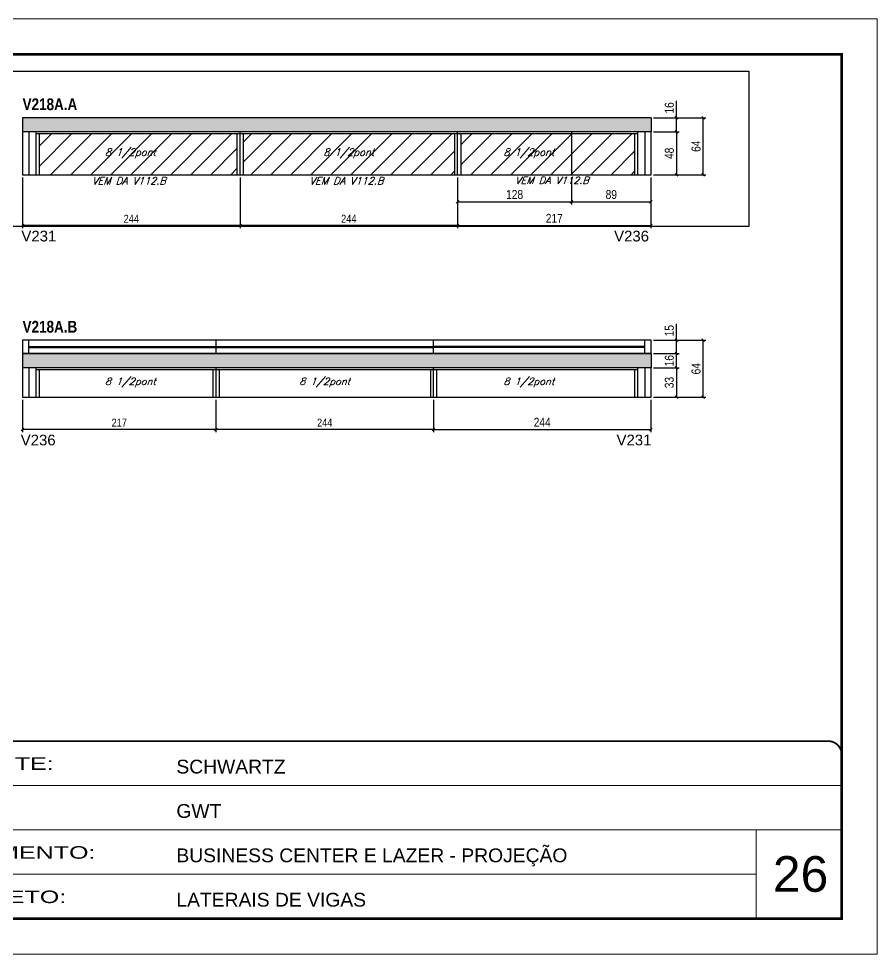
# Model space of a CAD drawing. Extents: x 2603 to 22413, y 1253 to 30260.
# Drawn here: x 4723 to 5686, y 21928 to 22978 of the extents above; entities that cross this region are included whole.
import ezdxf

# ---------------------------------------------------------------- set-up
doc = ezdxf.new("R2010")
doc.units = 0
doc.linetypes.add('CONTINUO', pattern=[0])
doc.linetypes.add('DASHED', pattern=[0.75, 0.5, -0.25])
for name, color, linetype in [('5', 5, 'Continuous'), ('COTA', 241, 'Continuous'), ('NOMENCLATURA', 7, 'Continuous'), ('Painéis', 200, 'Continuous'), ('SARR_2.2x7', 40, 'Continuous'), ('SARR_3.5x7', 81, 'Continuous'), ('texto', 7, 'Continuous')]:
    doc.layers.add(name, color=color, linetype=linetype)
for name, color, linetype, lineweight in [('CARIMBO', 255, 'Continuous', 9), ('Folhas', 255, 'Continuous', 9), ('Hachura', 251, 'Continuous', 9), ('SARRAFO DE PRESSAO', 251, 'DASHED', 9)]:
    doc.layers.add(name, color=color, linetype=linetype, lineweight=lineweight)
doc.styles.add('ARIAL', font='arial.ttf')
doc.styles.add('COTA TECNICA', font='techl___.ttf', dxfattribs={"height": 10})
doc.styles.add('COTA TECNICA-50', font='techl___.ttf', dxfattribs={"height": 9})
doc.styles.add('Romans', font='romans.shx')
doc.styles.get("Standard").update_dxf_attribs({"font": 'arial.ttf'})
doc.styles.add('TECNICA', font='techb___.ttf', dxfattribs={"height": 10})
doc.styles.add('Tecnologia', font='')
doc.styles.get('Tecnologia').set_extended_font_data('Forgotten Futurist')
doc.dimstyles.new('COTA PAINEL-50', dxfattribs={"dimtxt": 9, "dimasz": 3, "dimexe": 3, "dimexo": 3, "dimgap": 3, "dimtad": 1, "dimdec": 1, "dimzin": 12, "dimdsep": 46, "dimtxsty": 'COTA TECNICA-50', "dimblk1": 'OBLIQUE', "dimblk2": 'OBLIQUE', "dimsah": 1, "dimcen": 0.9, "dimclrd": 4, "dimclre": 4, "dimclrt": 240, "dimadec": 1, "dimazin": 3, "dimtfac": 1, "dimtdec": 1, "dimtmove": 0, "dimatfit": 3, "dimfxl": 1, "dimtolj": 1, "dimtzin": 12, "dimarcsym": 0})
doc.dimstyles.new('PAINEL', dxfattribs={"dimtxt": 10, "dimasz": 3, "dimexe": 3, "dimexo": 3, "dimgap": 3, "dimtad": 1, "dimdec": 1, "dimzin": 12, "dimdsep": 46, "dimtxsty": 'COTA TECNICA', "dimblk1": 'OBLIQUE', "dimblk2": 'OBLIQUE', "dimsah": 1, "dimcen": 0.9, "dimclrd": 4, "dimclre": 4, "dimclrt": 240, "dimadec": 1, "dimazin": 3, "dimtfac": 1, "dimtdec": 1, "dimtmove": 0, "dimatfit": 3, "dimfxl": 1, "dimtolj": 1, "dimtzin": 12, "dimarcsym": 0})

# ---------------------------------------------------------------- blocks, each defined once
blk = doc.blocks.new('9999999999')
at = {"color": 30, "linetype": 'CONTINUO'}
for p, q in [((98564.6, 34379.6), (99584, 34379.6)), ((98564.6, 34329.8), (99488, 34329.8)), ((99584, 34329.8), (99488, 34329.8)), ((99488, 34329.8), (99488, 34230.2)), ((98564.6, 34280), (99488, 34280))]:
    blk.add_line(p, q, dxfattribs=at)
at = {"color": 30, "linetype": 'CONTINUO', "const_width": 2}
blk.add_lwpolyline([(99584, 34230.2), (99584, 34414.4, 0.414214), (99569, 34429.4), (98229, 34429.4, 0.414214), (98214, 34414.4), (98214, 34245.2, 0.414214), (98229, 34230.2), (99584, 34230.2)], format="xyb", dxfattribs=at)
at = {"layer": 'Folhas'}
blk.add_lwpolyline([(98139, 34190.2), (99624, 34190.2), (99624, 35240.2), (98139, 35240.2)], close=True, dxfattribs=at)
at = {"layer": 'Folhas', "color": 30, "const_width": 3}
blk.add_lwpolyline([(98214, 34230.2), (99584, 34230.2), (99584, 35200.2), (98214, 35200.2)], close=True, dxfattribs=at)
at = {"color": 7, "linetype": 'Continuous', "ltscale": 5, "style": 'ARIAL'}
for s, height, p in [('SCHWARTZ', 15.48, (98837.7, 34393.1)), ('GWT', 15.48, (98837.7, 34343.3)), ('BUSINESS CENTER E LAZER - PROJEÇÃO', 15.483, (98837.7, 34293.5)), ('LATERAIS DE VIGAS', 15.483, (98837.7, 34243.7))]:
    blk.add_text(s, height=height, dxfattribs=at).set_placement(p)
at = {"layer": 'Folhas', "color": 7, "style": 'Tecnologia', "width": 1.5}
for s, p in [('CLIENTE:', (98573.7, 34397.2)), ('PAVIMENTO:', (98573.7, 34297.5)), ('PROJETO:', (98573.7, 34247.7))]:
    blk.add_text(s, height=14, dxfattribs=at).set_placement(p)
blk = doc.blocks.new('_Oblique')
at = {"color": 0, "linetype": 'ByBlock', "lineweight": -2}
blk.add_line((-0.5, -0.5), (0.5, 0.5), dxfattribs=at)
blk = doc.blocks.new('*D487')
at = {"layer": 'COTA', "color": 4, "linetype": 'ByBlock', "lineweight": -2, "transparency": 16777216}
for p, q in [((4971.6, 22799.6), (4971.6, 22742.6)), ((5215.6, 22799.6), (5215.6, 22742.6)), ((5215.6, 22745.6), (4971.6, 22745.6))]:
    blk.add_line(p, q, dxfattribs=at)
at = {"layer": 'Defpoints', "color": 0, "linetype": 'ByBlock', "transparency": 16777216}
for p in [(4971.6, 22802.6), (5215.6, 22802.6), (4971.6, 22745.6)]:
    blk.add_point(p, dxfattribs=at)
at = {"layer": 'COTA', "color": 4, "linetype": 'ByBlock', "lineweight": -2, "transparency": 16777216, "xscale": 3, "yscale": 3, "zscale": 3, "rotation": 180}
blk.add_blockref('_Oblique', (4971.6, 22745.6), dxfattribs=at)
at = {"layer": 'COTA', "color": 4, "linetype": 'ByBlock', "lineweight": -2, "transparency": 16777216, "xscale": 3, "yscale": 3, "zscale": 3}
blk.add_blockref('_Oblique', (5215.6, 22745.6), dxfattribs=at)
at = {"layer": 'COTA', "color": 240, "linetype": 'ByBlock', "transparency": 16777216, "insert": (5093.6, 22753.2), "char_height": 9, "attachment_point": 5, "style": 'COTA TECNICA-50'}
blk.add_mtext('\\A1;244', dxfattribs=at)
blk = doc.blocks.new('*D2623')
at = {"layer": 'COTA', "color": 4, "linetype": 'ByBlock', "lineweight": -2, "transparency": 16777216}
for p, q in [((4727.6, 22799.6), (4727.6, 22742.6)), ((4971.6, 22799.6), (4971.6, 22742.6)), ((4971.6, 22745.6), (4727.6, 22745.6))]:
    blk.add_line(p, q, dxfattribs=at)
at = {"layer": 'Defpoints', "color": 0, "linetype": 'ByBlock', "transparency": 16777216}
for p in [(4727.6, 22802.6), (4971.6, 22802.6), (4727.6, 22745.6)]:
    blk.add_point(p, dxfattribs=at)
at = {"layer": 'COTA', "color": 4, "linetype": 'ByBlock', "lineweight": -2, "transparency": 16777216, "xscale": 3, "yscale": 3, "zscale": 3, "rotation": 180}
blk.add_blockref('_Oblique', (4727.6, 22745.6), dxfattribs=at)
at = {"layer": 'COTA', "color": 4, "linetype": 'ByBlock', "lineweight": -2, "transparency": 16777216, "xscale": 3, "yscale": 3, "zscale": 3}
blk.add_blockref('_Oblique', (4971.6, 22745.6), dxfattribs=at)
at = {"layer": 'COTA', "color": 240, "linetype": 'ByBlock', "transparency": 16777216, "insert": (4849.6, 22753.2), "char_height": 9, "attachment_point": 5, "style": 'COTA TECNICA-50'}
blk.add_mtext('\\A1;244', dxfattribs=at)
blk = doc.blocks.new('*D2624')
at = {"layer": 'COTA', "color": 4, "linetype": 'ByBlock', "lineweight": -2, "transparency": 16777216}
for p, q in [((5215.6, 22799.6), (5215.6, 22742.6)), ((5432.6, 22799.6), (5432.6, 22742.6)), ((5215.6, 22745.6), (5432.6, 22745.6))]:
    blk.add_line(p, q, dxfattribs=at)
at = {"layer": 'Defpoints', "color": 0, "linetype": 'ByBlock', "transparency": 16777216}
for p in [(5215.6, 22802.6), (5432.6, 22802.6), (5432.6, 22745.6)]:
    blk.add_point(p, dxfattribs=at)
at = {"layer": 'COTA', "color": 4, "linetype": 'ByBlock', "lineweight": -2, "transparency": 16777216, "xscale": 3, "yscale": 3, "zscale": 3, "rotation": 180}
blk.add_blockref('_Oblique', (5215.6, 22745.6), dxfattribs=at)
at = {"layer": 'COTA', "color": 4, "linetype": 'ByBlock', "lineweight": -2, "transparency": 16777216, "xscale": 3, "yscale": 3, "zscale": 3}
blk.add_blockref('_Oblique', (5432.6, 22745.6), dxfattribs=at)
at = {"layer": 'COTA', "color": 240, "linetype": 'ByBlock', "transparency": 16777216, "insert": (5324.1, 22753.7), "char_height": 10, "attachment_point": 5, "style": 'COTA TECNICA'}
blk.add_mtext('\\A1;217', dxfattribs=at)
blk = doc.blocks.new('*D2625')
at = {"layer": 'COTA', "color": 4, "linetype": 'ByBlock', "lineweight": -2, "transparency": 16777216}
for p, q in [((5435.6, 22850.6), (5464.3, 22850.6)), ((5461.3, 22850.6), (5461.3, 22802.6)), ((5435.6, 22802.6), (5464.3, 22802.6))]:
    blk.add_line(p, q, dxfattribs=at)
at = {"layer": 'Defpoints', "color": 0, "linetype": 'ByBlock', "transparency": 16777216}
for p in [(5432.6, 22850.6), (5432.6, 22802.6), (5461.3, 22802.6)]:
    blk.add_point(p, dxfattribs=at)
at = {"layer": 'COTA', "color": 4, "linetype": 'ByBlock', "lineweight": -2, "transparency": 16777216, "xscale": 3, "yscale": 3, "zscale": 3}
for p, rotation in [((5461.3, 22850.6), 90), ((5461.3, 22802.6), 270)]:
    blk.add_blockref('_Oblique', p, dxfattribs=dict(at, rotation=rotation))
at = {"layer": 'COTA', "color": 240, "linetype": 'ByBlock', "transparency": 16777216, "insert": (5453.2, 22826.6), "char_height": 10, "attachment_point": 5, "rotation": 90, "style": 'COTA TECNICA'}
blk.add_mtext('\\A1;48', dxfattribs=at)
blk = doc.blocks.new('*D2626')
at = {"layer": 'COTA', "color": 4, "linetype": 'ByBlock', "lineweight": -2, "transparency": 16777216}
for p, q in [((5461.3, 22866.6), (5461.3, 22885.6)), ((5435.6, 22866.6), (5464.3, 22866.6)), ((5461.3, 22850.6), (5461.3, 22866.6)), ((5435.6, 22850.6), (5464.3, 22850.6))]:
    blk.add_line(p, q, dxfattribs=at)
at = {"layer": 'Defpoints', "color": 0, "linetype": 'ByBlock', "transparency": 16777216}
for p in [(5432.6, 22866.6), (5461.3, 22866.6), (5432.6, 22850.6)]:
    blk.add_point(p, dxfattribs=at)
at = {"layer": 'COTA', "color": 4, "linetype": 'ByBlock', "lineweight": -2, "transparency": 16777216, "xscale": 3, "yscale": 3, "zscale": 3}
for p, rotation in [((5461.3, 22866.6), 90), ((5461.3, 22850.6), 270)]:
    blk.add_blockref('_Oblique', p, dxfattribs=dict(at, rotation=rotation))
at = {"layer": 'COTA', "color": 240, "linetype": 'ByBlock', "transparency": 16777216, "insert": (5453.2, 22877.6), "char_height": 10, "attachment_point": 5, "rotation": 90, "style": 'COTA TECNICA'}
blk.add_mtext('\\A1;16', dxfattribs=at)
blk = doc.blocks.new('*D2627')
at = {"layer": 'COTA', "color": 4, "linetype": 'ByBlock', "lineweight": -2, "transparency": 16777216}
for p, q in [((5435.6, 22866.6), (5494.3, 22866.6)), ((5491.3, 22802.6), (5491.3, 22866.6)), ((5435.6, 22802.6), (5494.3, 22802.6))]:
    blk.add_line(p, q, dxfattribs=at)
at = {"layer": 'Defpoints', "color": 0, "linetype": 'ByBlock', "transparency": 16777216}
for p in [(5432.6, 22866.6), (5491.3, 22866.6), (5432.6, 22802.6)]:
    blk.add_point(p, dxfattribs=at)
at = {"layer": 'COTA', "color": 4, "linetype": 'ByBlock', "lineweight": -2, "transparency": 16777216, "xscale": 3, "yscale": 3, "zscale": 3}
for p, rotation in [((5491.3, 22866.6), 90), ((5491.3, 22802.6), 270)]:
    blk.add_blockref('_Oblique', p, dxfattribs=dict(at, rotation=rotation))
at = {"layer": 'COTA', "color": 240, "linetype": 'ByBlock', "transparency": 16777216, "insert": (5483.2, 22834.6), "char_height": 10, "attachment_point": 5, "rotation": 90, "style": 'COTA TECNICA'}
blk.add_mtext('\\A1;64', dxfattribs=at)
blk = doc.blocks.new('*D488')
at = {"layer": 'COTA', "color": 4, "linetype": 'ByBlock', "lineweight": -2, "transparency": 16777216}
for p, q in [((4944.6, 22549.9), (4944.6, 22513.8)), ((5188.6, 22549.9), (5188.6, 22513.8)), ((5188.6, 22516.8), (4944.6, 22516.8))]:
    blk.add_line(p, q, dxfattribs=at)
at = {"layer": 'Defpoints', "color": 0, "linetype": 'ByBlock', "transparency": 16777216}
for p in [(4944.6, 22552.9), (5188.6, 22552.9), (4944.6, 22516.8)]:
    blk.add_point(p, dxfattribs=at)
at = {"layer": 'COTA', "color": 4, "linetype": 'ByBlock', "lineweight": -2, "transparency": 16777216, "xscale": 3, "yscale": 3, "zscale": 3, "rotation": 180}
blk.add_blockref('_Oblique', (4944.6, 22516.8), dxfattribs=at)
at = {"layer": 'COTA', "color": 4, "linetype": 'ByBlock', "lineweight": -2, "transparency": 16777216, "xscale": 3, "yscale": 3, "zscale": 3}
blk.add_blockref('_Oblique', (5188.6, 22516.8), dxfattribs=at)
at = {"layer": 'COTA', "color": 240, "linetype": 'ByBlock', "transparency": 16777216, "insert": (5066.6, 22524.4), "char_height": 9, "attachment_point": 5, "style": 'COTA TECNICA-50'}
blk.add_mtext('\\A1;244', dxfattribs=at)
blk = doc.blocks.new('*D2628')
at = {"layer": 'COTA', "color": 4, "linetype": 'ByBlock', "lineweight": -2, "transparency": 16777216}
for p, q in [((4727.6, 22549.9), (4727.6, 22513.8)), ((4944.6, 22549.9), (4944.6, 22513.8)), ((4944.6, 22516.8), (4727.6, 22516.8))]:
    blk.add_line(p, q, dxfattribs=at)
at = {"layer": 'Defpoints', "color": 0, "linetype": 'ByBlock', "transparency": 16777216}
for p in [(4727.6, 22552.9), (4944.6, 22552.9), (4727.6, 22516.8)]:
    blk.add_point(p, dxfattribs=at)
at = {"layer": 'COTA', "color": 4, "linetype": 'ByBlock', "lineweight": -2, "transparency": 16777216, "xscale": 3, "yscale": 3, "zscale": 3, "rotation": 180}
blk.add_blockref('_Oblique', (4727.6, 22516.8), dxfattribs=at)
at = {"layer": 'COTA', "color": 4, "linetype": 'ByBlock', "lineweight": -2, "transparency": 16777216, "xscale": 3, "yscale": 3, "zscale": 3}
blk.add_blockref('_Oblique', (4944.6, 22516.8), dxfattribs=at)
at = {"layer": 'COTA', "color": 240, "linetype": 'ByBlock', "transparency": 16777216, "insert": (4836.1, 22524.4), "char_height": 9, "attachment_point": 5, "style": 'COTA TECNICA-50'}
blk.add_mtext('\\A1;217', dxfattribs=at)
blk = doc.blocks.new('*D2535')
at = {"layer": 'COTA', "color": 4, "linetype": 'ByBlock', "lineweight": -2, "transparency": 16777216}
for p, q in [((5188.6, 22549.9), (5188.6, 22513.8)), ((5432.6, 22549.9), (5432.6, 22513.8)), ((5188.6, 22516.8), (5432.6, 22516.8))]:
    blk.add_line(p, q, dxfattribs=at)
at = {"layer": 'Defpoints', "color": 0, "linetype": 'ByBlock', "transparency": 16777216}
for p in [(5188.6, 22552.9), (5432.6, 22552.9), (5432.6, 22516.8)]:
    blk.add_point(p, dxfattribs=at)
at = {"layer": 'COTA', "color": 4, "linetype": 'ByBlock', "lineweight": -2, "transparency": 16777216, "xscale": 3, "yscale": 3, "zscale": 3, "rotation": 180}
blk.add_blockref('_Oblique', (5188.6, 22516.8), dxfattribs=at)
at = {"layer": 'COTA', "color": 4, "linetype": 'ByBlock', "lineweight": -2, "transparency": 16777216, "xscale": 3, "yscale": 3, "zscale": 3}
blk.add_blockref('_Oblique', (5432.6, 22516.8), dxfattribs=at)
at = {"layer": 'COTA', "color": 240, "linetype": 'ByBlock', "transparency": 16777216, "insert": (5310.6, 22524.9), "char_height": 10, "attachment_point": 5, "style": 'COTA TECNICA'}
blk.add_mtext('\\A1;244', dxfattribs=at)
blk = doc.blocks.new('*D2536')
at = {"layer": 'COTA', "color": 4, "linetype": 'ByBlock', "lineweight": -2, "transparency": 16777216}
for p, q in [((5435.6, 22585.9), (5464.3, 22585.9)), ((5461.3, 22585.9), (5461.3, 22552.9)), ((5435.6, 22552.9), (5464.3, 22552.9))]:
    blk.add_line(p, q, dxfattribs=at)
at = {"layer": 'Defpoints', "color": 0, "linetype": 'ByBlock', "transparency": 16777216}
for p in [(5432.6, 22585.9), (5432.6, 22552.9), (5461.3, 22552.9)]:
    blk.add_point(p, dxfattribs=at)
at = {"layer": 'COTA', "color": 4, "linetype": 'ByBlock', "lineweight": -2, "transparency": 16777216, "xscale": 3, "yscale": 3, "zscale": 3}
for p, rotation in [((5461.3, 22585.9), 90), ((5461.3, 22552.9), 270)]:
    blk.add_blockref('_Oblique', p, dxfattribs=dict(at, rotation=rotation))
at = {"layer": 'COTA', "color": 240, "linetype": 'ByBlock', "transparency": 16777216, "insert": (5453.1, 22569.4), "char_height": 10, "attachment_point": 5, "rotation": 90, "style": 'COTA TECNICA'}
blk.add_mtext('\\A1;33', dxfattribs=at)
blk = doc.blocks.new('*D2537')
at = {"layer": 'COTA', "color": 4, "linetype": 'ByBlock', "lineweight": -2, "transparency": 16777216}
for p, q in [((5435.6, 22601.9), (5464.3, 22601.9)), ((5461.3, 22585.9), (5461.3, 22601.9)), ((5435.6, 22585.9), (5464.3, 22585.9))]:
    blk.add_line(p, q, dxfattribs=at)
at = {"layer": 'Defpoints', "color": 0, "linetype": 'ByBlock', "transparency": 16777216}
for p in [(5432.6, 22601.9), (5461.3, 22601.9), (5432.6, 22585.9)]:
    blk.add_point(p, dxfattribs=at)
at = {"layer": 'COTA', "color": 4, "linetype": 'ByBlock', "lineweight": -2, "transparency": 16777216, "xscale": 3, "yscale": 3, "zscale": 3}
for p, rotation in [((5461.3, 22601.9), 90), ((5461.3, 22585.9), 270)]:
    blk.add_blockref('_Oblique', p, dxfattribs=dict(at, rotation=rotation))
at = {"layer": 'COTA', "color": 240, "linetype": 'ByBlock', "transparency": 16777216, "insert": (5453.2, 22593.9), "char_height": 10, "attachment_point": 5, "rotation": 90, "style": 'COTA TECNICA'}
blk.add_mtext('\\A1;16', dxfattribs=at)
blk = doc.blocks.new('*D2538')
at = {"layer": 'COTA', "color": 4, "linetype": 'ByBlock', "lineweight": -2, "transparency": 16777216}
for p, q in [((5435.6, 22616.9), (5494.3, 22616.9)), ((5491.3, 22552.9), (5491.3, 22616.9)), ((5435.6, 22552.9), (5494.3, 22552.9))]:
    blk.add_line(p, q, dxfattribs=at)
at = {"layer": 'Defpoints', "color": 0, "linetype": 'ByBlock', "transparency": 16777216}
for p in [(5432.6, 22616.9), (5491.3, 22616.9), (5432.6, 22552.9)]:
    blk.add_point(p, dxfattribs=at)
at = {"layer": 'COTA', "color": 4, "linetype": 'ByBlock', "lineweight": -2, "transparency": 16777216, "xscale": 3, "yscale": 3, "zscale": 3}
for p, rotation in [((5491.3, 22616.9), 90), ((5491.3, 22552.9), 270)]:
    blk.add_blockref('_Oblique', p, dxfattribs=dict(at, rotation=rotation))
at = {"layer": 'COTA', "color": 240, "linetype": 'ByBlock', "transparency": 16777216, "insert": (5483.2, 22584.9), "char_height": 10, "attachment_point": 5, "rotation": 90, "style": 'COTA TECNICA'}
blk.add_mtext('\\A1;64', dxfattribs=at)
blk = doc.blocks.new('*D2539')
at = {"layer": 'COTA', "color": 4, "linetype": 'ByBlock', "lineweight": -2, "transparency": 16777216}
for p, q in [((5461.3, 22616.9), (5461.3, 22635.3)), ((5435.6, 22616.9), (5464.3, 22616.9)), ((5461.3, 22601.9), (5461.3, 22616.9)), ((5435.6, 22601.9), (5464.3, 22601.9))]:
    blk.add_line(p, q, dxfattribs=at)
at = {"layer": 'Defpoints', "color": 0, "linetype": 'ByBlock', "transparency": 16777216}
for p in [(5432.6, 22616.9), (5461.3, 22616.9), (5432.6, 22601.9)]:
    blk.add_point(p, dxfattribs=at)
at = {"layer": 'COTA', "color": 4, "linetype": 'ByBlock', "lineweight": -2, "transparency": 16777216, "xscale": 3, "yscale": 3, "zscale": 3}
for p, rotation in [((5461.3, 22616.9), 90), ((5461.3, 22601.9), 270)]:
    blk.add_blockref('_Oblique', p, dxfattribs=dict(at, rotation=rotation))
at = {"layer": 'COTA', "color": 240, "linetype": 'ByBlock', "transparency": 16777216, "insert": (5453.2, 22627.6), "char_height": 10, "attachment_point": 5, "rotation": 90, "style": 'COTA TECNICA'}
blk.add_mtext('\\A1;15', dxfattribs=at)
blk = doc.blocks.new('*D1606')
at = {"layer": 'COTA', "color": 4, "linetype": 'ByBlock', "lineweight": -2, "transparency": 16777216}
for p, q in [((5215.6, 22799.6), (5215.6, 22769.3)), ((5343.6, 22799.6), (5343.6, 22769.3)), ((5215.6, 22772.3), (5343.6, 22772.3))]:
    blk.add_line(p, q, dxfattribs=at)
at = {"layer": 'Defpoints', "color": 0, "linetype": 'ByBlock', "transparency": 16777216}
for p in [(5215.6, 22802.6), (5343.6, 22802.6), (5343.6, 22772.3)]:
    blk.add_point(p, dxfattribs=at)
at = {"layer": 'COTA', "color": 4, "linetype": 'ByBlock', "lineweight": -2, "transparency": 16777216, "xscale": 3, "yscale": 3, "zscale": 3, "rotation": 180}
blk.add_blockref('_Oblique', (5215.6, 22772.3), dxfattribs=at)
at = {"layer": 'COTA', "color": 4, "linetype": 'ByBlock', "lineweight": -2, "transparency": 16777216, "xscale": 3, "yscale": 3, "zscale": 3}
blk.add_blockref('_Oblique', (5343.6, 22772.3), dxfattribs=at)
at = {"layer": 'COTA', "color": 240, "linetype": 'ByBlock', "transparency": 16777216, "insert": (5279.6, 22780.4), "char_height": 10, "attachment_point": 5, "style": 'COTA TECNICA'}
blk.add_mtext('\\A1;128', dxfattribs=at)
blk = doc.blocks.new('*D1607')
at = {"layer": 'COTA', "color": 4, "linetype": 'ByBlock', "lineweight": -2, "transparency": 16777216}
for p, q in [((5343.6, 22799.6), (5343.6, 22769.3)), ((5432.6, 22799.6), (5432.6, 22769.3)), ((5343.6, 22772.3), (5432.6, 22772.3))]:
    blk.add_line(p, q, dxfattribs=at)
at = {"layer": 'Defpoints', "color": 0, "linetype": 'ByBlock', "transparency": 16777216}
for p in [(5343.6, 22802.6), (5432.6, 22802.6), (5432.6, 22772.3)]:
    blk.add_point(p, dxfattribs=at)
at = {"layer": 'COTA', "color": 4, "linetype": 'ByBlock', "lineweight": -2, "transparency": 16777216, "xscale": 3, "yscale": 3, "zscale": 3, "rotation": 180}
blk.add_blockref('_Oblique', (5343.6, 22772.3), dxfattribs=at)
at = {"layer": 'COTA', "color": 4, "linetype": 'ByBlock', "lineweight": -2, "transparency": 16777216, "xscale": 3, "yscale": 3, "zscale": 3}
blk.add_blockref('_Oblique', (5432.6, 22772.3), dxfattribs=at)
at = {"layer": 'COTA', "color": 240, "linetype": 'ByBlock', "transparency": 16777216, "insert": (5388.1, 22780.4), "char_height": 10, "attachment_point": 5, "style": 'COTA TECNICA'}
blk.add_mtext('\\A1;89', dxfattribs=at)

msp = doc.modelspace()

# ---------------------------------------------------------------- hatches: boundary and pattern name
at = {"layer": 'COTA', "linetype": 'ByBlock'}
h = msp.add_hatch(dxfattribs=at)
h.set_pattern_fill('AR-CONC', color=256, scale=0.03)
h.set_pattern_definition([(50, (-126418.0314, -5371.0305), (5.46554007, -0.47817257), [0.5715, -6.2865]), (355, (-126418.0314, -5371.0305), (-1.05730264, 5.73170536), [0.4572, -5.02921753]), (100.4514447, (-126417.576, -5371.0704), (4.40823741, 5.25353256), [0.48570026, -5.34270734]), (46.1842, (-126418.0314, -5369.5065), (8.13237123, -1.26126984), [0.85725, -9.42975]), (96.6355576, (-126417.354, -5369.612), (7.122124, 7.42278374), [0.7285507, -8.01406824]), (351.184151, (-126418.031, -5369.5065), (7.122124, 7.42278374), [0.685799, -7.54379196]), (21, (-126417.2694, -5369.8875), (4.54843174, -3.06795595), [0.5715, -6.2865]), (326, (-126417.2694, -5369.8875), (1.85406085, 5.52563898), [0.4572, -5.0292]), (71.451445, (-126416.8904, -5370.143), (6.40249258, 2.45768307), [0.48570026, -5.34269813]), (37.5, (-126418.0314, -5371.0305), (0.092658098, 2.536651166), [0, -4.96824, 0, -5.1054, 0, -5.04825]), (7.5, (-126418.0314, -5371.0305), (2.004589875, 3.005417245), [0, -2.91084, 0, -4.85394, 0, -1.92405]), (327.5, (-126419.7307, -5371.0305), (4.067717855, -0.17186232), [0, -1.905, 0, -5.9436, 0, -7.8867]), (317.5, (-126420.4927, -5371.0305), (4.44387544, 0.76279473), [0, -2.4765, 0, -3.94716, 0, -5.6007])])
h.paths.add_polyline_path([(5432.63, 22866.6), (4727.63, 22866.6), (4727.63, 22850.6), (5432.63, 22850.6)])
h = msp.add_hatch(dxfattribs=at)
h.set_pattern_fill('AR-CONC', color=256, scale=0.03)
h.set_pattern_definition([(50, (-127980.9437, -10052.089), (5.46554007, -0.47817257), [0.5715, -6.2865]), (355, (-127980.9437, -10052.089), (-1.05730264, 5.73170536), [0.4572, -5.02921753]), (100.4514447, (-127980.488, -10052.129), (4.40823741, 5.25353256), [0.48570026, -5.34270734]), (46.1842, (-127980.944, -10050.565), (8.13237123, -1.26126984), [0.85725, -9.42975]), (96.6355576, (-127980.266, -10050.67), (7.122124, 7.42278374), [0.7285507, -8.01406824]), (351.184151, (-127980.944, -10050.565), (7.122124, 7.42278374), [0.685799, -7.54379196]), (21, (-127980.1817, -10050.946), (4.54843174, -3.06795595), [0.5715, -6.2865]), (326, (-127980.1817, -10050.946), (1.85406085, 5.52563898), [0.4572, -5.0292]), (71.451445, (-127979.8027, -10051.202), (6.40249258, 2.45768307), [0.48570026, -5.34269813]), (37.5, (-127980.9437, -10052.089), (0.092658098, 2.536651166), [0, -4.96824, 0, -5.1054, 0, -5.04825]), (7.5, (-127980.9437, -10052.089), (2.004589875, 3.005417245), [0, -2.91084, 0, -4.85394, 0, -1.92405]), (327.5, (-127982.643, -10052.089), (4.067717855, -0.17186232), [0, -1.905, 0, -5.9436, 0, -7.8867]), (317.5, (-127983.405, -10052.089), (4.44387544, 0.76279473), [0, -2.4765, 0, -3.94716, 0, -5.6007])])
h.paths.add_polyline_path([(4727.63, 22601.89), (4727.63, 22585.89), (5432.63, 22585.89), (5432.63, 22601.89)])
at = {"layer": 'Hachura', "linetype": 'ByBlock'}
h = msp.add_hatch(dxfattribs=at)
h.set_pattern_fill('ANSI31', color=256, scale=5)
h.set_pattern_definition([(45, (-126418.031, -5371.03), (-11.2253202, 11.2253202), [])])
h.paths.add_polyline_path([(4968.13, 22802.6), (4968.13, 22848.4), (4746.13, 22848.4), (4746.13, 22802.6)])
h.paths.add_polyline_path([(4975.13, 22848.4), (4975.13, 22802.6), (5212.13, 22802.6), (5212.13, 22848.4)])
h.paths.add_polyline_path([(5219.13, 22848.4), (5219.13, 22802.6), (5343.63, 22802.6), (5343.63, 22848.4)])
h.paths.add_polyline_path([(5343.63, 22848.4), (5343.63, 22802.6), (5414.13, 22802.6), (5414.13, 22848.4)])

# ---------------------------------------------------------------- linework, layer by layer
at = {"layer": 'COTA', "linetype": 'ByBlock'}
for p, q in [((5432.63, 22866.6), (4727.63, 22866.6)), ((4727.63, 22866.6), (4727.63, 22850.6)), ((5432.63, 22866.6), (5432.63, 22850.6)), ((5432.63, 22601.89), (4727.63, 22601.89)), ((4727.63, 22601.89), (4727.63, 22585.89)), ((5432.63, 22601.89), (5432.63, 22585.89))]:
    msp.add_line(p, q, dxfattribs=at)
at = {"layer": 'COTA'}
msp.add_lwpolyline([(4669.02, 22918.87), (5542.52, 22918.87), (5542.52, 22744.54), (4669.02, 22744.54)], close=True, dxfattribs=at)
at = {"layer": 'Painéis', "linetype": 'Continuous'}
for p, q in [((4727.63, 22850.6), (4727.63, 22802.6)), ((5432.63, 22850.6), (4727.63, 22850.6)), ((4971.63, 22802.6), (4971.63, 22850.6)), ((5215.63, 22802.6), (5215.63, 22850.6)), ((5343.63, 22802.6), (5343.63, 22850.6)), ((5432.63, 22802.6), (5432.63, 22850.6)), ((4727.63, 22802.6), (5432.63, 22802.6)), ((4944.63, 22601.89), (4944.63, 22616.89)), ((5188.63, 22601.89), (5188.63, 22616.89)), ((4727.63, 22585.89), (4727.63, 22552.89)), ((5432.63, 22585.89), (4727.63, 22585.89)), ((4944.63, 22552.89), (4944.63, 22585.89)), ((5188.63, 22552.89), (5188.63, 22585.89)), ((5432.63, 22552.89), (5432.63, 22585.89)), ((4727.63, 22552.89), (5432.63, 22552.89))]:
    msp.add_line(p, q, dxfattribs=at)
msp.add_lwpolyline([(4727.63, 22601.89), (5432.63, 22601.89), (5432.63, 22616.89), (4727.63, 22616.89)], close=True, dxfattribs=at)
at = {"layer": 'SARR_2.2x7', "linetype": 'Continuous'}
for p, q in [((4734.63, 22850.6), (4734.63, 22802.6)), ((4971.63, 22848.4), (4742.63, 22848.4)), ((5215.63, 22848.4), (4971.63, 22848.4)), ((5417.63, 22848.4), (5215.63, 22848.4)), ((5425.63, 22850.6), (5425.63, 22802.6)), ((4734.63, 22601.89), (4734.63, 22616.89)), ((4734.63, 22609.89), (4944.63, 22609.89)), ((4734.63, 22608.89), (4944.63, 22608.89)), ((4944.63, 22609.89), (5188.63, 22609.89)), ((4944.63, 22608.89), (5188.63, 22608.89)), ((5425.63, 22609.89), (5188.63, 22609.89)), ((5425.63, 22608.89), (5188.63, 22608.89)), ((5425.63, 22601.89), (5425.63, 22616.89)), ((4734.63, 22585.89), (4734.63, 22552.89)), ((5425.63, 22585.89), (5425.63, 22552.89)), ((4944.63, 22583.69), (4742.63, 22583.69)), ((5188.63, 22583.69), (4944.63, 22583.69)), ((5417.63, 22583.69), (5188.63, 22583.69))]:
    msp.add_line(p, q, dxfattribs=at)
at = {"layer": 'SARR_3.5x7'}
for p, q in [((4742.63, 22850.6), (4742.63, 22802.6)), ((4746.13, 22848.4), (4746.13, 22802.6)), ((4968.13, 22848.4), (4968.13, 22802.6)), ((4975.13, 22848.4), (4975.13, 22802.6)), ((5212.13, 22848.4), (5212.13, 22802.6)), ((5219.13, 22848.4), (5219.13, 22802.6)), ((5414.13, 22848.4), (5414.13, 22802.6)), ((5417.63, 22850.6), (5417.63, 22802.6)), ((4742.63, 22585.89), (4742.63, 22552.89)), ((5417.63, 22585.89), (5417.63, 22552.89)), ((4746.13, 22583.69), (4746.13, 22552.89)), ((4941.13, 22583.69), (4941.13, 22552.89)), ((4948.13, 22583.69), (4948.13, 22552.89)), ((5185.13, 22583.69), (5185.13, 22552.89)), ((5192.13, 22583.69), (5192.13, 22552.89)), ((5414.13, 22583.69), (5414.13, 22552.89))]:
    msp.add_line(p, q, dxfattribs=at)

# ---------------------------------------------------------------- block references
at = {"layer": 'SARRAFO DE PRESSAO', "color": 6, "linetype": 'ByBlock'}
msp.add_blockref('9999999999', (-93937.51, -12262.48), dxfattribs=at)

# ---------------------------------------------------------------- texts
at = {"layer": '5', "linetype": 'Continuous'}
for s, rotation, p in [('V231', 359.99996, (4726.3, 22727.73)), ('V236', 359.99996, (5391.25, 22727.73)), ('V236', 0.00004, (4725.58, 22498.91)), ('V231', 0.00004, (5393.96, 22498.91))]:
    msp.add_text(s, height=12, rotation=rotation, dxfattribs=at).set_placement(p)
at = {"layer": 'CARIMBO', "style": 'ARIAL'}
msp.add_text('26', height=40, dxfattribs=at).set_placement((5569.33, 21997.87))
at = {"layer": 'NOMENCLATURA', "style": 'TECNICA'}
for s, p in [('V218A.A', (4727.63, 22875.12)), ('V218A.B', (4727.63, 22625.41))]:
    msp.add_text(s, height=13.2, dxfattribs=at).set_placement(p)
at = {"layer": 'texto', "color": 2, "char_height": 8, "attachment_point": 5, "style": 'Romans'}
for s, insert in [('{\\Q19;\\C256;8 1/2pont}', (4848.63, 22826.6)), ('{\\Q19;\\C256;8 1/2pont}', (5093.63, 22826.6)), ('{\\Q19;\\C256;8 1/2pont}', (5295.63, 22826.6)), ('{\\Q19;\\C256;VEM DA V112.B}', (4846.89, 22795.8)), ('{\\Q19;\\C256;VEM DA V112.B}', (5090.89, 22795.8)), ('{\\Q19;\\C256;VEM DA V112.B}', (5321.39, 22796.31)), ('{\\Q19;\\C256;8 1/2pont}', (4848.63, 22569.39)), ('{\\Q19;\\C256;8 1/2pont}', (5066.63, 22569.39)), ('{\\Q19;\\C256;8 1/2pont}', (5295.63, 22569.39))]:
    msp.add_mtext(s, dxfattribs=dict(at, insert=insert))

# ---------------------------------------------------------------- dimensions: what is measured, and where the dimension line sits
at = {"layer": 'COTA', "linetype": 'ByBlock'}
for base, p1, p2, picture, middle in [((5461.29, 22866.6), (5432.63, 22850.6), (5432.63, 22866.6), '*D2626', (5453.19, 22877.6)), ((5491.34, 22866.6), (5432.63, 22802.6), (5432.63, 22866.6), '*D2627', (5483.24, 22834.6)), ((5461.29, 22802.6), (5432.63, 22850.6), (5432.63, 22802.6), '*D2625', (5453.2, 22826.6)), ((5461.29, 22616.89), (5432.63, 22601.89), (5432.63, 22616.89), '*D2539', (5453.18, 22627.58)), ((5491.34, 22616.89), (5432.63, 22552.89), (5432.63, 22616.89), '*D2538', (5483.24, 22584.89)), ((5461.29, 22552.89), (5432.63, 22585.89), (5432.63, 22552.89), '*D2536', (5453.07, 22569.39))]:
    dim = msp.add_linear_dim(base=base, p1=p1, p2=p2, angle=90, dimstyle='PAINEL', dxfattribs=at)
    dim.commit()
    dim.dimension.update_dxf_attribs({"geometry": picture, "text_midpoint": middle})
for base, p1, p2, picture, middle in [((4727.63, 22745.62), (4971.63, 22802.6), (4727.63, 22802.6), '*D2623', (4849.63, 22753.19)), ((4727.63, 22516.8), (4944.63, 22552.89), (4727.63, 22552.89), '*D2628', (4836.13, 22524.37))]:
    dim = msp.add_linear_dim(base=base, p1=p1, p2=p2, angle=180, dimstyle='COTA PAINEL-50', override={"dimarcsym": 1}, dxfattribs=at)
    dim.commit()
    dim.dimension.update_dxf_attribs({"geometry": picture, "text_midpoint": middle})
for base, p1, p2, dimstyle, override, picture, middle in [((4971.63, 22745.62), (5215.63, 22802.6), (4971.63, 22802.6), 'COTA PAINEL-50', {"dimarcsym": 1}, '*D487', (5093.63, 22753.19)), ((5432.63, 22772.3), (5343.63, 22802.6), (5432.63, 22802.6), 'PAINEL', {"dimtmove": 1}, '*D1607', (5388.13, 22780.41)), ((4944.63, 22516.8), (5188.63, 22552.89), (4944.63, 22552.89), 'COTA PAINEL-50', {"dimarcsym": 1}, '*D488', (5066.63, 22524.37))]:
    dim = msp.add_linear_dim(base=base, p1=p1, p2=p2, dimstyle=dimstyle, override=override, dxfattribs=at)
    dim.commit()
    dim.dimension.update_dxf_attribs({"geometry": picture, "text_midpoint": middle})
for base, p1, p2, picture, middle in [((5432.63, 22745.62), (5215.63, 22802.6), (5432.63, 22802.6), '*D2624', (5324.13, 22753.7)), ((5343.63, 22772.3), (5215.63, 22802.6), (5343.63, 22802.6), '*D1606', (5279.63, 22780.4)), ((5432.63, 22516.8), (5188.63, 22552.89), (5432.63, 22552.89), '*D2535', (5310.63, 22524.88))]:
    dim = msp.add_linear_dim(base=base, p1=p1, p2=p2, dimstyle='PAINEL', dxfattribs=at)
    dim.commit()
    dim.dimension.update_dxf_attribs({"geometry": picture, "text_midpoint": middle})
dim = msp.add_linear_dim(base=(5461.29, 22601.89), p1=(5432.63, 22585.89), p2=(5432.63, 22601.89), angle=90, dimstyle='PAINEL', dxfattribs=at)
dim.commit()
dim.dimension.update_dxf_attribs({"geometry": '*D2537', "text_midpoint": (5461.29, 22593.89), "dimtype": 160})

doc.saveas('drawing.dxf')
